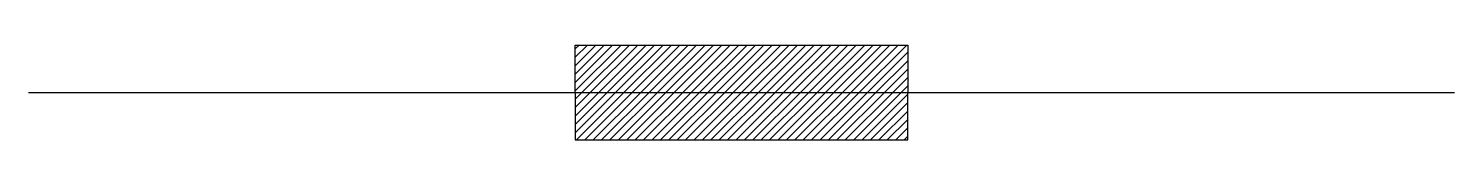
# Model space of a CAD drawing. Header units: metres. Extents: x 9.1 to 39.1, y 16 to 18.
import ezdxf

# ---------------------------------------------------------------- set-up
doc = ezdxf.new("R2010")
doc.units = ezdxf.units.M

msp = doc.modelspace()

# ---------------------------------------------------------------- hatches: boundary and pattern name
h = msp.add_hatch()
h.set_pattern_fill('SOLID')
h.paths.add_polyline_path([(27.58, 18.01), (20.58, 18.01), (20.58, 17.01), (27.58, 17.01)])
h = msp.add_hatch()
h.set_pattern_fill('SOLID')
h.paths.add_polyline_path([(27.58, 16.01), (20.58, 16.01), (20.58, 17.01), (27.58, 17.01)])

# ---------------------------------------------------------------- linework, layer by layer
for p, q in [((20.58, 17.01), (20.58, 18.01)), ((20.58, 18.01), (27.58, 18.01)), ((27.58, 18.01), (27.58, 17.01)), ((20.58, 17.01), (20.58, 16.01)), ((27.58, 16.01), (27.58, 17.01)), ((20.58, 16.01), (27.58, 16.01))]:
    msp.add_line(p, q)
msp.add_lwpolyline([(9.08, 17.01), (39.08, 17.01)])

doc.saveas('drawing.dxf')
